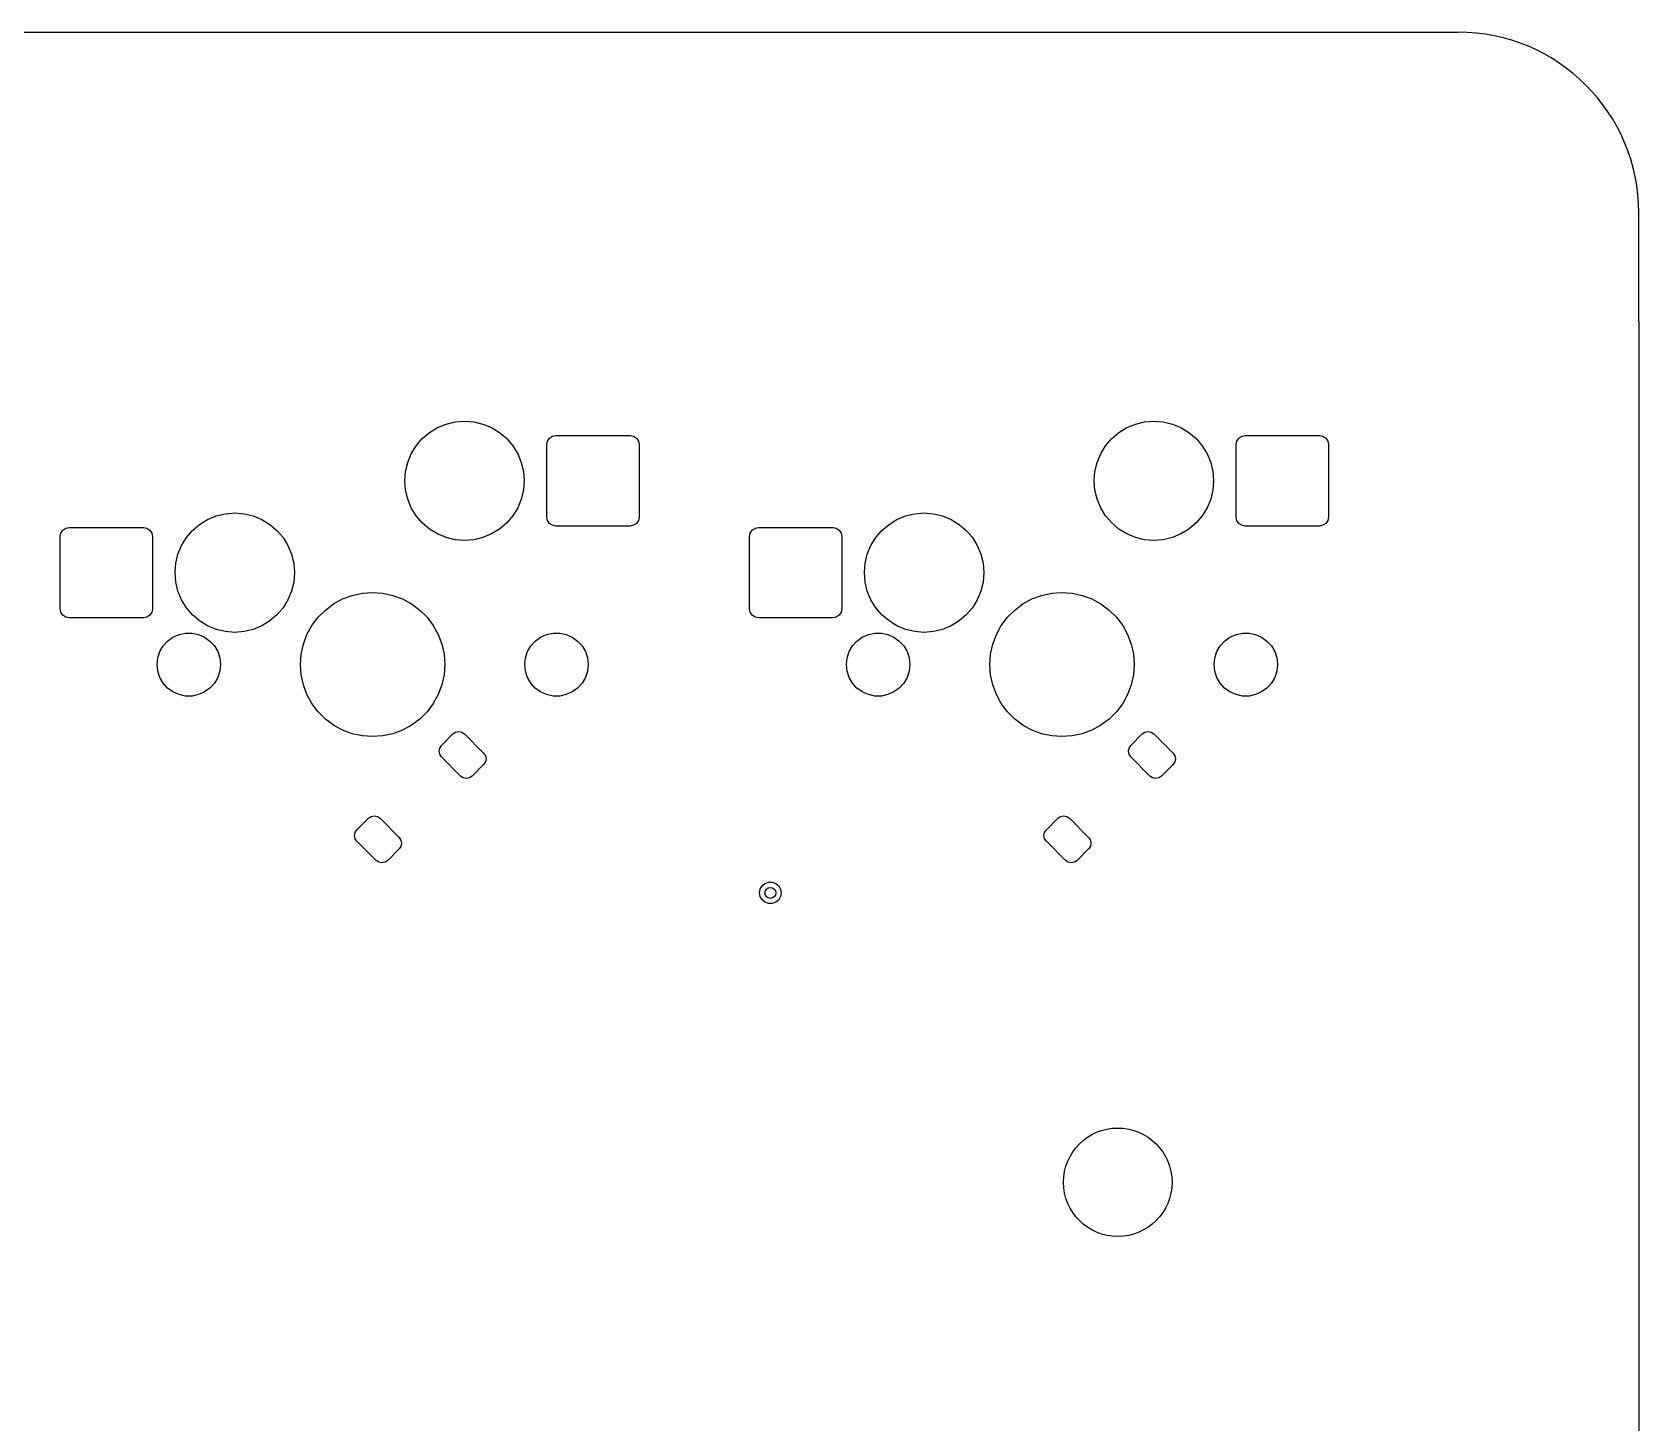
# Model space of a CAD drawing. Extents: x 101 to 518, y -308 to -134.
# Drawn here: x 473.81 to 518.21, y -172.15 to -133.7 of the extents above; entities that cross this region are included whole.
import ezdxf

# ---------------------------------------------------------------- set-up
doc = ezdxf.new("R2010")
doc.units = 0
doc.layers.add('BLACK', color=7, linetype='CONTINUOUS')

msp = doc.modelspace()

# ---------------------------------------------------------------- linework, layer by layer
at = {"layer": 'BLACK', "linetype": 'CONTINUOUS'}
for p, q in [((431.773007, -133.696311), (513.20974, -133.696311)), ((518.20974, -141.696311), (518.20974, -138.696311)), ((518.20974, -141.696311), (518.20974, -265.496311)), ((484.787802, -144.766675), (485.008564, -144.631392)), ((485.008564, -144.631392), (485.24777, -144.53231)), ((485.24777, -144.53231), (485.499531, -144.471867)), ((485.499531, -144.471867), (485.757648, -144.451553)), ((485.757648, -144.451553), (486.015765, -144.471867)), ((486.015765, -144.471867), (486.267526, -144.53231)), ((486.267526, -144.53231), (486.506732, -144.631392)), ((486.506732, -144.631392), (486.727494, -144.766675)), ((503.837802, -144.766675), (504.058564, -144.631392)), ((504.058564, -144.631392), (504.29777, -144.53231)), ((504.29777, -144.53231), (504.549531, -144.471867)), ((504.549531, -144.471867), (504.807648, -144.451553)), ((504.807648, -144.451553), (505.065765, -144.471867)), ((505.065765, -144.471867), (505.317526, -144.53231)), ((505.317526, -144.53231), (505.556732, -144.631392)), ((505.556732, -144.631392), (505.777494, -144.766675)), ((484.287487, -145.352469), (484.42277, -145.131707)), ((484.42277, -145.131707), (484.590922, -144.934827)), ((484.590922, -144.934827), (484.787802, -144.766675)), ((486.727494, -144.766675), (486.924374, -144.934827)), ((486.924374, -144.934827), (487.092526, -145.131707)), ((487.092526, -145.131707), (487.227809, -145.352469)), ((488.032648, -145.101553), (488.051678, -145.005882)), ((488.032648, -147.101553), (488.032648, -145.101553)), ((488.051678, -145.005882), (488.105871, -144.924776)), ((488.105871, -144.924776), (488.186977, -144.870583)), ((488.186977, -144.870583), (488.282648, -144.851553)), ((488.282648, -144.851553), (490.332648, -144.851553)), ((490.332648, -144.851553), (490.428319, -144.870583)), ((490.428319, -144.870583), (490.509425, -144.924776)), ((490.509425, -144.924776), (490.563618, -145.005882)), ((490.563618, -145.005882), (490.582648, -145.101553)), ((490.582648, -145.101553), (490.582648, -147.101553)), ((503.337487, -145.352469), (503.47277, -145.131707)), ((503.47277, -145.131707), (503.640922, -144.934827)), ((503.640922, -144.934827), (503.837802, -144.766675)), ((505.777494, -144.766675), (505.974374, -144.934827)), ((505.974374, -144.934827), (506.142526, -145.131707)), ((506.142526, -145.131707), (506.277809, -145.352469)), ((507.082648, -145.101553), (507.101678, -145.005882)), ((507.082648, -147.101553), (507.082648, -145.101553)), ((507.101678, -145.005882), (507.155871, -144.924776)), ((507.155871, -144.924776), (507.236977, -144.870583)), ((507.236977, -144.870583), (507.332648, -144.851553)), ((507.332648, -144.851553), (509.382648, -144.851553)), ((509.382648, -144.851553), (509.478319, -144.870583)), ((509.478319, -144.870583), (509.559425, -144.924776)), ((509.559425, -144.924776), (509.613618, -145.005882)), ((509.613618, -145.005882), (509.632648, -145.101553)), ((509.632648, -145.101553), (509.632648, -147.101553)), ((484.127962, -145.843436), (484.188405, -145.591675)), ((484.188405, -145.591675), (484.287487, -145.352469)), ((487.227809, -145.352469), (487.326891, -145.591675)), ((487.326891, -145.591675), (487.387334, -145.843436)), ((503.177962, -145.843436), (503.238405, -145.591675)), ((503.238405, -145.591675), (503.337487, -145.352469)), ((506.277809, -145.352469), (506.376891, -145.591675)), ((506.376891, -145.591675), (506.437334, -145.843436)), ((484.107648, -146.101553), (484.127962, -145.843436)), ((487.387334, -145.843436), (487.407648, -146.101553)), ((503.157648, -146.101553), (503.177962, -145.843436)), ((506.437334, -145.843436), (506.457648, -146.101553)), ((484.127962, -146.35967), (484.107648, -146.101553)), ((484.188405, -146.611431), (484.127962, -146.35967)), ((487.387334, -146.35967), (487.326891, -146.611431)), ((487.407648, -146.101553), (487.387334, -146.35967)), ((503.177962, -146.35967), (503.157648, -146.101553)), ((503.238405, -146.611431), (503.177962, -146.35967)), ((506.437334, -146.35967), (506.376891, -146.611431)), ((506.457648, -146.101553), (506.437334, -146.35967)), ((484.287487, -146.850637), (484.188405, -146.611431)), ((484.42277, -147.071399), (484.287487, -146.850637)), ((487.227809, -146.850637), (487.092526, -147.071399)), ((487.326891, -146.611431), (487.227809, -146.850637)), ((503.337487, -146.850637), (503.238405, -146.611431)), ((503.47277, -147.071399), (503.337487, -146.850637)), ((506.277809, -146.850637), (506.142526, -147.071399)), ((506.376891, -146.611431), (506.277809, -146.850637)), ((474.655871, -147.464776), (474.736977, -147.410583)), ((474.736977, -147.410583), (474.832648, -147.391553)), ((474.832648, -147.391553), (476.882648, -147.391553)), ((476.882648, -147.391553), (476.978319, -147.410583)), ((476.978319, -147.410583), (477.059425, -147.464776)), ((478.240922, -147.474827), (478.437802, -147.306675)), ((478.437802, -147.306675), (478.658564, -147.171392)), ((478.658564, -147.171392), (478.89777, -147.07231)), ((478.89777, -147.07231), (479.149531, -147.011867)), ((479.149531, -147.011867), (479.407648, -146.991553)), ((479.407648, -146.991553), (479.665765, -147.011867)), ((479.665765, -147.011867), (479.917526, -147.07231)), ((479.917526, -147.07231), (480.156732, -147.171392)), ((480.156732, -147.171392), (480.377494, -147.306675)), ((480.377494, -147.306675), (480.574374, -147.474827)), ((484.590922, -147.268279), (484.42277, -147.071399)), ((484.787802, -147.436431), (484.590922, -147.268279)), ((486.924374, -147.268279), (486.727494, -147.436431)), ((487.092526, -147.071399), (486.924374, -147.268279)), ((488.051678, -147.197224), (488.032648, -147.101553)), ((488.105871, -147.27833), (488.051678, -147.197224)), ((488.186977, -147.332523), (488.105871, -147.27833)), ((488.282648, -147.351553), (488.186977, -147.332523)), ((490.332648, -147.351553), (488.282648, -147.351553)), ((490.428319, -147.332523), (490.332648, -147.351553)), ((490.509425, -147.27833), (490.428319, -147.332523)), ((490.563618, -147.197224), (490.509425, -147.27833)), ((490.582648, -147.101553), (490.563618, -147.197224)), ((493.705871, -147.464776), (493.786977, -147.410583)), ((493.786977, -147.410583), (493.882648, -147.391553)), ((493.882648, -147.391553), (495.932648, -147.391553)), ((495.932648, -147.391553), (496.028319, -147.410583)), ((496.028319, -147.410583), (496.109425, -147.464776)), ((497.290922, -147.474827), (497.487802, -147.306675)), ((497.487802, -147.306675), (497.708564, -147.171392)), ((497.708564, -147.171392), (497.94777, -147.07231)), ((497.94777, -147.07231), (498.199531, -147.011867)), ((498.199531, -147.011867), (498.457648, -146.991553)), ((498.457648, -146.991553), (498.715765, -147.011867)), ((498.715765, -147.011867), (498.967526, -147.07231)), ((498.967526, -147.07231), (499.206732, -147.171392)), ((499.206732, -147.171392), (499.427494, -147.306675)), ((499.427494, -147.306675), (499.624374, -147.474827)), ((503.640922, -147.268279), (503.47277, -147.071399)), ((503.837802, -147.436431), (503.640922, -147.268279)), ((505.974374, -147.268279), (505.777494, -147.436431)), ((506.142526, -147.071399), (505.974374, -147.268279)), ((507.101678, -147.197224), (507.082648, -147.101553)), ((507.155871, -147.27833), (507.101678, -147.197224)), ((507.236977, -147.332523), (507.155871, -147.27833)), ((507.332648, -147.351553), (507.236977, -147.332523)), ((509.382648, -147.351553), (507.332648, -147.351553)), ((509.478319, -147.332523), (509.382648, -147.351553)), ((509.559425, -147.27833), (509.478319, -147.332523)), ((509.613618, -147.197224), (509.559425, -147.27833)), ((509.632648, -147.101553), (509.613618, -147.197224)), ((474.582648, -147.641553), (474.601678, -147.545882)), ((474.582648, -149.641553), (474.582648, -147.641553)), ((474.601678, -147.545882), (474.655871, -147.464776)), ((477.059425, -147.464776), (477.113618, -147.545882)), ((477.113618, -147.545882), (477.132648, -147.641553)), ((477.132648, -147.641553), (477.132648, -149.641553)), ((477.937487, -147.892469), (478.07277, -147.671707)), ((478.07277, -147.671707), (478.240922, -147.474827)), ((480.574374, -147.474827), (480.742526, -147.671707)), ((480.742526, -147.671707), (480.877809, -147.892469)), ((485.008564, -147.571714), (484.787802, -147.436431)), ((485.24777, -147.670796), (485.008564, -147.571714)), ((485.499531, -147.731239), (485.24777, -147.670796)), ((485.757648, -147.751553), (485.499531, -147.731239)), ((486.015765, -147.731239), (485.757648, -147.751553)), ((486.267526, -147.670796), (486.015765, -147.731239)), ((486.506732, -147.571714), (486.267526, -147.670796)), ((486.727494, -147.436431), (486.506732, -147.571714)), ((493.632648, -147.641553), (493.651678, -147.545882)), ((493.632648, -149.641553), (493.632648, -147.641553)), ((493.651678, -147.545882), (493.705871, -147.464776)), ((496.109425, -147.464776), (496.163618, -147.545882)), ((496.163618, -147.545882), (496.182648, -147.641553)), ((496.182648, -147.641553), (496.182648, -149.641553)), ((496.987487, -147.892469), (497.12277, -147.671707)), ((497.12277, -147.671707), (497.290922, -147.474827)), ((499.624374, -147.474827), (499.792526, -147.671707)), ((499.792526, -147.671707), (499.927809, -147.892469)), ((504.058564, -147.571714), (503.837802, -147.436431)), ((504.29777, -147.670796), (504.058564, -147.571714)), ((504.549531, -147.731239), (504.29777, -147.670796)), ((504.807648, -147.751553), (504.549531, -147.731239)), ((505.065765, -147.731239), (504.807648, -147.751553)), ((505.317526, -147.670796), (505.065765, -147.731239)), ((505.556732, -147.571714), (505.317526, -147.670796)), ((505.777494, -147.436431), (505.556732, -147.571714)), ((477.777962, -148.383436), (477.838405, -148.131675)), ((477.838405, -148.131675), (477.937487, -147.892469)), ((480.877809, -147.892469), (480.976891, -148.131675)), ((480.976891, -148.131675), (481.037334, -148.383436)), ((496.827962, -148.383436), (496.888405, -148.131675)), ((496.888405, -148.131675), (496.987487, -147.892469)), ((499.927809, -147.892469), (500.026891, -148.131675)), ((500.026891, -148.131675), (500.087334, -148.383436)), ((477.757648, -148.641553), (477.777962, -148.383436)), ((477.777962, -148.89967), (477.757648, -148.641553)), ((481.037334, -148.383436), (481.057648, -148.641553)), ((481.057648, -148.641553), (481.037334, -148.89967)), ((496.807648, -148.641553), (496.827962, -148.383436)), ((496.827962, -148.89967), (496.807648, -148.641553)), ((500.087334, -148.383436), (500.107648, -148.641553)), ((500.107648, -148.641553), (500.087334, -148.89967)), ((477.838405, -149.151431), (477.777962, -148.89967)), ((477.937487, -149.390637), (477.838405, -149.151431)), ((480.976891, -149.151431), (480.877809, -149.390637)), ((481.037334, -148.89967), (480.976891, -149.151431)), ((496.888405, -149.151431), (496.827962, -148.89967)), ((496.987487, -149.390637), (496.888405, -149.151431)), ((500.026891, -149.151431), (499.927809, -149.390637)), ((500.087334, -148.89967), (500.026891, -149.151431)), ((478.07277, -149.611399), (477.937487, -149.390637)), ((478.240922, -149.808279), (478.07277, -149.611399)), ((480.742526, -149.611399), (480.574374, -149.808279)), ((480.877809, -149.390637), (480.742526, -149.611399)), ((481.911921, -149.674664), (482.139664, -149.504178)), ((482.139664, -149.504178), (482.389352, -149.367838)), ((482.389352, -149.367838), (482.655901, -149.26842)), ((482.655901, -149.26842), (482.933886, -149.207948)), ((482.933886, -149.207948), (483.217648, -149.187653)), ((483.217648, -149.187653), (483.50141, -149.207948)), ((483.50141, -149.207948), (483.779395, -149.26842)), ((483.779395, -149.26842), (484.045944, -149.367838)), ((484.045944, -149.367838), (484.295632, -149.504178)), ((484.295632, -149.504178), (484.523375, -149.674664)), ((497.12277, -149.611399), (496.987487, -149.390637)), ((497.290922, -149.808279), (497.12277, -149.611399)), ((499.792526, -149.611399), (499.624374, -149.808279)), ((499.927809, -149.390637), (499.792526, -149.611399)), ((500.961921, -149.674664), (501.189664, -149.504178)), ((501.189664, -149.504178), (501.439352, -149.367838)), ((501.439352, -149.367838), (501.705901, -149.26842)), ((501.705901, -149.26842), (501.983886, -149.207948)), ((501.983886, -149.207948), (502.267648, -149.187653)), ((502.267648, -149.187653), (502.55141, -149.207948)), ((502.55141, -149.207948), (502.829395, -149.26842)), ((502.829395, -149.26842), (503.095944, -149.367838)), ((503.095944, -149.367838), (503.345632, -149.504178)), ((503.345632, -149.504178), (503.573375, -149.674664)), ((474.601678, -149.737224), (474.582648, -149.641553)), ((474.655871, -149.81833), (474.601678, -149.737224)), ((474.736977, -149.872523), (474.655871, -149.81833)), ((474.832648, -149.891553), (474.736977, -149.872523)), ((476.882648, -149.891553), (474.832648, -149.891553)), ((476.978319, -149.872523), (476.882648, -149.891553)), ((477.059425, -149.81833), (476.978319, -149.872523)), ((477.113618, -149.737224), (477.059425, -149.81833)), ((477.132648, -149.641553), (477.113618, -149.737224)), ((478.437802, -149.976431), (478.240922, -149.808279)), ((478.658564, -150.111714), (478.437802, -149.976431)), ((480.377494, -149.976431), (480.156732, -150.111714)), ((480.574374, -149.808279), (480.377494, -149.976431)), ((481.540273, -150.103569), (481.710759, -149.875826)), ((481.710759, -149.875826), (481.911921, -149.674664)), ((484.523375, -149.674664), (484.724537, -149.875826)), ((484.724537, -149.875826), (484.895023, -150.103569)), ((493.651678, -149.737224), (493.632648, -149.641553)), ((493.705871, -149.81833), (493.651678, -149.737224)), ((493.786977, -149.872523), (493.705871, -149.81833)), ((493.882648, -149.891553), (493.786977, -149.872523)), ((495.932648, -149.891553), (493.882648, -149.891553)), ((496.028319, -149.872523), (495.932648, -149.891553)), ((496.109425, -149.81833), (496.028319, -149.872523)), ((496.163618, -149.737224), (496.109425, -149.81833)), ((496.182648, -149.641553), (496.163618, -149.737224)), ((497.487802, -149.976431), (497.290922, -149.808279)), ((497.708564, -150.111714), (497.487802, -149.976431)), ((499.427494, -149.976431), (499.206732, -150.111714)), ((499.624374, -149.808279), (499.427494, -149.976431)), ((500.590273, -150.103569), (500.760759, -149.875826)), ((500.760759, -149.875826), (500.961921, -149.674664)), ((503.573375, -149.674664), (503.774537, -149.875826)), ((503.774537, -149.875826), (503.945023, -150.103569)), ((477.552159, -150.531301), (477.700148, -150.423781)), ((477.700148, -150.423781), (477.867258, -150.349379)), ((477.867258, -150.349379), (478.046186, -150.311346)), ((478.046186, -150.311346), (478.22911, -150.311346)), ((478.22911, -150.311346), (478.408038, -150.349379)), ((478.408038, -150.349379), (478.575148, -150.423781)), ((478.575148, -150.423781), (478.723137, -150.531301)), ((478.89777, -150.210796), (478.658564, -150.111714)), ((479.149531, -150.271239), (478.89777, -150.210796)), ((479.407648, -150.291553), (479.149531, -150.271239)), ((479.665765, -150.271239), (479.407648, -150.291553)), ((479.917526, -150.210796), (479.665765, -150.271239)), ((480.156732, -150.111714), (479.917526, -150.210796)), ((481.304515, -150.619806), (481.403933, -150.353257)), ((481.403933, -150.353257), (481.540273, -150.103569)), ((484.895023, -150.103569), (485.031363, -150.353257)), ((485.031363, -150.353257), (485.130781, -150.619806)), ((487.712159, -150.531301), (487.860148, -150.423781)), ((487.860148, -150.423781), (488.027258, -150.349379)), ((488.027258, -150.349379), (488.206186, -150.311346)), ((488.206186, -150.311346), (488.38911, -150.311346)), ((488.38911, -150.311346), (488.568038, -150.349379)), ((488.568038, -150.349379), (488.735148, -150.423781)), ((488.735148, -150.423781), (488.883137, -150.531301)), ((496.602159, -150.531301), (496.750148, -150.423781)), ((496.750148, -150.423781), (496.917258, -150.349379)), ((496.917258, -150.349379), (497.096186, -150.311346)), ((497.096186, -150.311346), (497.27911, -150.311346)), ((497.27911, -150.311346), (497.458038, -150.349379)), ((497.458038, -150.349379), (497.625148, -150.423781)), ((497.625148, -150.423781), (497.773137, -150.531301)), ((497.94777, -150.210796), (497.708564, -150.111714)), ((498.199531, -150.271239), (497.94777, -150.210796)), ((498.457648, -150.291553), (498.199531, -150.271239)), ((498.715765, -150.271239), (498.457648, -150.291553)), ((498.967526, -150.210796), (498.715765, -150.271239)), ((499.206732, -150.111714), (498.967526, -150.210796)), ((500.354515, -150.619806), (500.453933, -150.353257)), ((500.453933, -150.353257), (500.590273, -150.103569)), ((503.945023, -150.103569), (504.081363, -150.353257)), ((504.081363, -150.353257), (504.180781, -150.619806)), ((506.762159, -150.531301), (506.910148, -150.423781)), ((506.910148, -150.423781), (507.077258, -150.349379)), ((507.077258, -150.349379), (507.256186, -150.311346)), ((507.256186, -150.311346), (507.43911, -150.311346)), ((507.43911, -150.311346), (507.618038, -150.349379)), ((507.618038, -150.349379), (507.785148, -150.423781)), ((507.785148, -150.423781), (507.933137, -150.531301)), ((477.281769, -150.99963), (477.338296, -150.825658)), ((477.338296, -150.825658), (477.429758, -150.667241)), ((477.429758, -150.667241), (477.552159, -150.531301)), ((478.723137, -150.531301), (478.845538, -150.667241)), ((478.845538, -150.667241), (478.937, -150.825658)), ((478.937, -150.825658), (478.993527, -150.99963)), ((481.223748, -151.181553), (481.244043, -150.897791)), ((481.244043, -150.897791), (481.304515, -150.619806)), ((485.130781, -150.619806), (485.191253, -150.897791)), ((485.191253, -150.897791), (485.211548, -151.181553)), ((487.441769, -150.99963), (487.498296, -150.825658)), ((487.498296, -150.825658), (487.589758, -150.667241)), ((487.589758, -150.667241), (487.712159, -150.531301)), ((488.883137, -150.531301), (489.005538, -150.667241)), ((489.005538, -150.667241), (489.097, -150.825658)), ((489.097, -150.825658), (489.153527, -150.99963)), ((496.331769, -150.99963), (496.388296, -150.825658)), ((496.388296, -150.825658), (496.479758, -150.667241)), ((496.479758, -150.667241), (496.602159, -150.531301)), ((497.773137, -150.531301), (497.895538, -150.667241)), ((497.895538, -150.667241), (497.987, -150.825658)), ((497.987, -150.825658), (498.043527, -150.99963)), ((500.273748, -151.181553), (500.294043, -150.897791)), ((500.294043, -150.897791), (500.354515, -150.619806)), ((504.180781, -150.619806), (504.241253, -150.897791)), ((504.241253, -150.897791), (504.261548, -151.181553)), ((506.491769, -150.99963), (506.548296, -150.825658)), ((506.548296, -150.825658), (506.639758, -150.667241)), ((506.639758, -150.667241), (506.762159, -150.531301)), ((507.933137, -150.531301), (508.055538, -150.667241)), ((508.055538, -150.667241), (508.147, -150.825658)), ((508.147, -150.825658), (508.203527, -150.99963)), ((477.262648, -151.181553), (477.281769, -150.99963)), ((477.281769, -151.363476), (477.262648, -151.181553)), ((477.338296, -151.537448), (477.281769, -151.363476)), ((478.993527, -151.363476), (478.937, -151.537448)), ((478.993527, -150.99963), (479.012648, -151.181553)), ((479.012648, -151.181553), (478.993527, -151.363476)), ((481.244043, -151.465315), (481.223748, -151.181553)), ((485.211548, -151.181553), (485.191253, -151.465315)), ((487.422648, -151.181553), (487.441769, -150.99963)), ((487.441769, -151.363476), (487.422648, -151.181553)), ((487.498296, -151.537448), (487.441769, -151.363476)), ((489.153527, -151.363476), (489.097, -151.537448)), ((489.153527, -150.99963), (489.172648, -151.181553)), ((489.172648, -151.181553), (489.153527, -151.363476)), ((496.312648, -151.181553), (496.331769, -150.99963)), ((496.331769, -151.363476), (496.312648, -151.181553)), ((496.388296, -151.537448), (496.331769, -151.363476)), ((498.043527, -151.363476), (497.987, -151.537448)), ((498.043527, -150.99963), (498.062648, -151.181553)), ((498.062648, -151.181553), (498.043527, -151.363476)), ((500.294043, -151.465315), (500.273748, -151.181553)), ((504.261548, -151.181553), (504.241253, -151.465315)), ((506.472648, -151.181553), (506.491769, -150.99963)), ((506.491769, -151.363476), (506.472648, -151.181553)), ((506.548296, -151.537448), (506.491769, -151.363476)), ((508.203527, -151.363476), (508.147, -151.537448)), ((508.203527, -150.99963), (508.222648, -151.181553)), ((508.222648, -151.181553), (508.203527, -151.363476)), ((477.429758, -151.695865), (477.338296, -151.537448)), ((477.552159, -151.831805), (477.429758, -151.695865)), ((477.700148, -151.939325), (477.552159, -151.831805)), ((478.723137, -151.831805), (478.575148, -151.939325)), ((478.845538, -151.695865), (478.723137, -151.831805)), ((478.937, -151.537448), (478.845538, -151.695865)), ((481.304515, -151.7433), (481.244043, -151.465315)), ((481.403933, -152.009849), (481.304515, -151.7433)), ((485.130781, -151.7433), (485.031363, -152.009849)), ((485.191253, -151.465315), (485.130781, -151.7433)), ((487.589758, -151.695865), (487.498296, -151.537448)), ((487.712159, -151.831805), (487.589758, -151.695865)), ((487.860148, -151.939325), (487.712159, -151.831805)), ((488.883137, -151.831805), (488.735148, -151.939325)), ((489.005538, -151.695865), (488.883137, -151.831805)), ((489.097, -151.537448), (489.005538, -151.695865)), ((496.479758, -151.695865), (496.388296, -151.537448)), ((496.602159, -151.831805), (496.479758, -151.695865)), ((496.750148, -151.939325), (496.602159, -151.831805)), ((497.773137, -151.831805), (497.625148, -151.939325)), ((497.895538, -151.695865), (497.773137, -151.831805)), ((497.987, -151.537448), (497.895538, -151.695865)), ((500.354515, -151.7433), (500.294043, -151.465315)), ((500.453933, -152.009849), (500.354515, -151.7433)), ((504.180781, -151.7433), (504.081363, -152.009849)), ((504.241253, -151.465315), (504.180781, -151.7433)), ((506.639758, -151.695865), (506.548296, -151.537448)), ((506.762159, -151.831805), (506.639758, -151.695865)), ((506.910148, -151.939325), (506.762159, -151.831805)), ((507.933137, -151.831805), (507.785148, -151.939325)), ((508.055538, -151.695865), (507.933137, -151.831805)), ((508.147, -151.537448), (508.055538, -151.695865)), ((477.867258, -152.013727), (477.700148, -151.939325)), ((478.046186, -152.05176), (477.867258, -152.013727)), ((478.22911, -152.05176), (478.046186, -152.05176)), ((478.408038, -152.013727), (478.22911, -152.05176)), ((478.575148, -151.939325), (478.408038, -152.013727)), ((481.540273, -152.259537), (481.403933, -152.009849)), ((481.710759, -152.48728), (481.540273, -152.259537)), ((484.895023, -152.259537), (484.724537, -152.48728)), ((485.031363, -152.009849), (484.895023, -152.259537)), ((488.027258, -152.013727), (487.860148, -151.939325)), ((488.206186, -152.05176), (488.027258, -152.013727)), ((488.38911, -152.05176), (488.206186, -152.05176)), ((488.568038, -152.013727), (488.38911, -152.05176)), ((488.735148, -151.939325), (488.568038, -152.013727)), ((496.917258, -152.013727), (496.750148, -151.939325)), ((497.096186, -152.05176), (496.917258, -152.013727)), ((497.27911, -152.05176), (497.096186, -152.05176)), ((497.458038, -152.013727), (497.27911, -152.05176)), ((497.625148, -151.939325), (497.458038, -152.013727)), ((500.590273, -152.259537), (500.453933, -152.009849)), ((500.760759, -152.48728), (500.590273, -152.259537)), ((503.945023, -152.259537), (503.774537, -152.48728)), ((504.081363, -152.009849), (503.945023, -152.259537)), ((507.077258, -152.013727), (506.910148, -151.939325)), ((507.256186, -152.05176), (507.077258, -152.013727)), ((507.43911, -152.05176), (507.256186, -152.05176)), ((507.618038, -152.013727), (507.43911, -152.05176)), ((507.785148, -151.939325), (507.618038, -152.013727)), ((481.911921, -152.688442), (481.710759, -152.48728)), ((482.139664, -152.858928), (481.911921, -152.688442)), ((484.523375, -152.688442), (484.295632, -152.858928)), ((484.724537, -152.48728), (484.523375, -152.688442)), ((500.961921, -152.688442), (500.760759, -152.48728)), ((501.189664, -152.858928), (500.961921, -152.688442)), ((503.573375, -152.688442), (503.345632, -152.858928)), ((503.774537, -152.48728), (503.573375, -152.688442)), ((482.389352, -152.995268), (482.139664, -152.858928)), ((482.655901, -153.094686), (482.389352, -152.995268)), ((482.933886, -153.155158), (482.655901, -153.094686)), ((483.217648, -153.175453), (482.933886, -153.155158)), ((483.50141, -153.155158), (483.217648, -153.175453)), ((483.779395, -153.094686), (483.50141, -153.155158)), ((484.045944, -152.995268), (483.779395, -153.094686)), ((484.295632, -152.858928), (484.045944, -152.995268)), ((485.11958, -153.417722), (485.437778, -153.099524)), ((485.437778, -153.099524), (485.510773, -153.05075)), ((485.510773, -153.05075), (485.596877, -153.033623)), ((485.596877, -153.033623), (485.682981, -153.05075)), ((485.682981, -153.05075), (485.755976, -153.099524)), ((485.755976, -153.099524), (486.286306, -153.629854)), ((501.439352, -152.995268), (501.189664, -152.858928)), ((501.705901, -153.094686), (501.439352, -152.995268)), ((501.983886, -153.155158), (501.705901, -153.094686)), ((502.267648, -153.175453), (501.983886, -153.155158)), ((502.55141, -153.155158), (502.267648, -153.175453)), ((502.829395, -153.094686), (502.55141, -153.155158)), ((503.095944, -152.995268), (502.829395, -153.094686)), ((503.345632, -152.858928), (503.095944, -152.995268)), ((504.16958, -153.417722), (504.487778, -153.099524)), ((504.487778, -153.099524), (504.560773, -153.05075)), ((504.560773, -153.05075), (504.646877, -153.033623)), ((504.646877, -153.033623), (504.732981, -153.05075)), ((504.732981, -153.05075), (504.805976, -153.099524)), ((504.805976, -153.099524), (505.336306, -153.629854)), ((485.053679, -153.576821), (485.070806, -153.490717)), ((485.070806, -153.662925), (485.053679, -153.576821)), ((485.070806, -153.490717), (485.11958, -153.417722)), ((504.103679, -153.576821), (504.120806, -153.490717)), ((504.120806, -153.662925), (504.103679, -153.576821)), ((504.120806, -153.490717), (504.16958, -153.417722)), ((485.11958, -153.73592), (485.070806, -153.662925)), ((485.64991, -154.26625), (485.11958, -153.73592)), ((486.286306, -153.948052), (485.968108, -154.26625)), ((486.286306, -153.629854), (486.33508, -153.702849)), ((486.33508, -153.875057), (486.286306, -153.948052)), ((486.33508, -153.702849), (486.352207, -153.788953)), ((486.352207, -153.788953), (486.33508, -153.875057)), ((504.16958, -153.73592), (504.120806, -153.662925)), ((504.69991, -154.26625), (504.16958, -153.73592)), ((505.336306, -153.948052), (505.018108, -154.26625)), ((505.336306, -153.629854), (505.38508, -153.702849)), ((505.38508, -153.875057), (505.336306, -153.948052)), ((505.38508, -153.702849), (505.402207, -153.788953)), ((505.402207, -153.788953), (505.38508, -153.875057)), ((485.722905, -154.315024), (485.64991, -154.26625)), ((485.809009, -154.332151), (485.722905, -154.315024)), ((485.895113, -154.315024), (485.809009, -154.332151)), ((485.968108, -154.26625), (485.895113, -154.315024)), ((504.772905, -154.315024), (504.69991, -154.26625)), ((504.859009, -154.332151), (504.772905, -154.315024)), ((504.945113, -154.315024), (504.859009, -154.332151)), ((505.018108, -154.26625), (504.945113, -154.315024)), ((483.104326, -155.432976), (483.177321, -155.384202)), ((483.177321, -155.384202), (483.263425, -155.367075)), ((483.263425, -155.367075), (483.349529, -155.384202)), ((483.349529, -155.384202), (483.422524, -155.432976)), ((502.154326, -155.432976), (502.227321, -155.384202)), ((502.227321, -155.384202), (502.313425, -155.367075)), ((502.313425, -155.367075), (502.399529, -155.384202)), ((502.399529, -155.384202), (502.472524, -155.432976)), ((482.720227, -155.910273), (482.737354, -155.824169)), ((482.737354, -155.824169), (482.786128, -155.751174)), ((482.786128, -155.751174), (483.104326, -155.432976)), ((483.422524, -155.432976), (483.952854, -155.963306)), ((501.770227, -155.910273), (501.787354, -155.824169)), ((501.787354, -155.824169), (501.836128, -155.751174)), ((501.836128, -155.751174), (502.154326, -155.432976)), ((502.472524, -155.432976), (503.002854, -155.963306)), ((482.737354, -155.996377), (482.720227, -155.910273)), ((482.786128, -156.069372), (482.737354, -155.996377)), ((483.316458, -156.599702), (482.786128, -156.069372)), ((483.952854, -156.281504), (483.634656, -156.599702)), ((483.952854, -155.963306), (484.001628, -156.036301)), ((484.001628, -156.208509), (483.952854, -156.281504)), ((484.001628, -156.036301), (484.018755, -156.122405)), ((484.018755, -156.122405), (484.001628, -156.208509)), ((501.787354, -155.996377), (501.770227, -155.910273)), ((501.836128, -156.069372), (501.787354, -155.996377)), ((502.366458, -156.599702), (501.836128, -156.069372)), ((503.002854, -156.281504), (502.684656, -156.599702)), ((503.002854, -155.963306), (503.051628, -156.036301)), ((503.051628, -156.208509), (503.002854, -156.281504)), ((503.051628, -156.036301), (503.068755, -156.122405)), ((503.068755, -156.122405), (503.051628, -156.208509)), ((483.389453, -156.648476), (483.316458, -156.599702)), ((483.475557, -156.665603), (483.389453, -156.648476)), ((483.561661, -156.648476), (483.475557, -156.665603)), ((483.634656, -156.599702), (483.561661, -156.648476)), ((502.439453, -156.648476), (502.366458, -156.599702)), ((502.525557, -156.665603), (502.439453, -156.648476)), ((502.611661, -156.648476), (502.525557, -156.665603)), ((502.684656, -156.599702), (502.611661, -156.648476)), ((493.90974, -157.496311), (493.927832, -157.393705)), ((493.927832, -157.598917), (493.90974, -157.496311)), ((493.927832, -157.393705), (493.979927, -157.303475)), ((493.979927, -157.689147), (493.927832, -157.598917)), ((493.979927, -157.303475), (494.05974, -157.236503)), ((494.05974, -157.236503), (494.157646, -157.200869)), ((494.157646, -157.200869), (494.261834, -157.200869)), ((494.261834, -157.200869), (494.35974, -157.236503)), ((494.35974, -157.236503), (494.439553, -157.303475)), ((494.439553, -157.303475), (494.491648, -157.393705)), ((494.491648, -157.598917), (494.439553, -157.689147)), ((494.491648, -157.393705), (494.50974, -157.496311)), ((494.50974, -157.496311), (494.491648, -157.598917)), ((494.05974, -157.756119), (493.979927, -157.689147)), ((494.157646, -157.791753), (494.05974, -157.756119)), ((494.261834, -157.791753), (494.157646, -157.791753)), ((494.35974, -157.756119), (494.261834, -157.791753)), ((494.439553, -157.689147), (494.35974, -157.756119))]:
    msp.add_line(p, q, dxfattribs=at)
at = {"layer": 'BLACK'}
for centre, radius in [((494.20974, -157.496311), 0.15), ((503.80974, -165.496311), 1.5)]:
    msp.add_circle(centre, radius, dxfattribs=at)
msp.add_arc((513.2097, -138.6963), 4.999989, -0.0001261, 89.9995416, dxfattribs=at)

doc.saveas('drawing.dxf')
